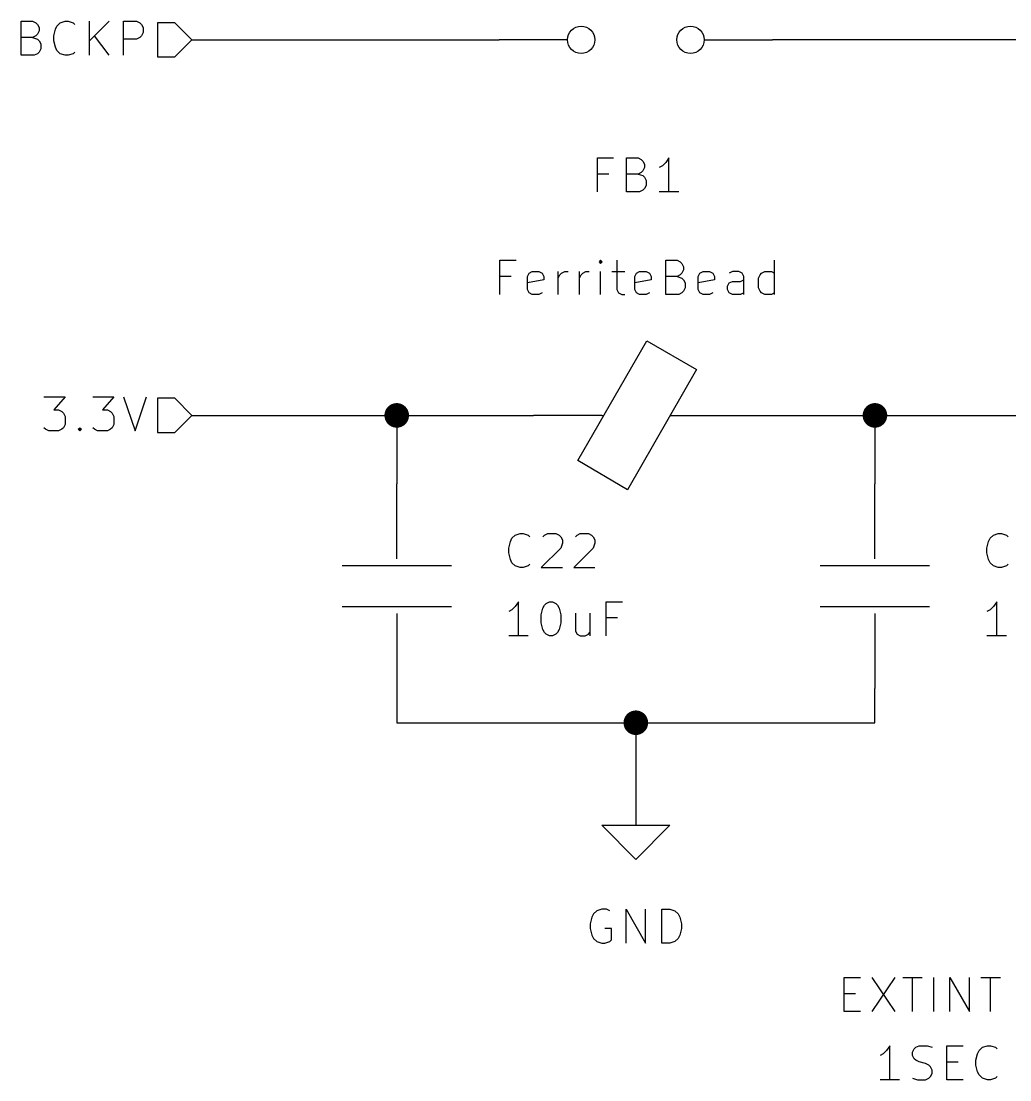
# Model space of a CAD drawing. Extents: x 0.4 to 11.3, y -7.9 to -0.4.
# Drawn here: x 3.6 to 5.047, y -4.473 to -2.923 of the extents above; entities that cross this region are included whole.
import ezdxf

# ---------------------------------------------------------------- set-up
doc = ezdxf.new("R2010")
doc.units = 0
doc.header["$MEASUREMENT"] = 0
for name, color, linetype in [('BROWN2', 54, 'CONTINUOUS'), ('CYAN2', 4, 'CONTINUOUS'), ('GREEN3', 91, 'CONTINUOUS'), ('RED2', 1, 'CONTINUOUS')]:
    doc.layers.add(name, color=color, linetype=linetype)

msp = doc.modelspace()

# ---------------------------------------------------------------- linework, layer by layer
at = {"layer": 'BROWN2', "linetype": 'CONTINUOUS'}
for p, q in [((3.6003, -2.9728), (3.6003, -2.9228)), ((3.6003, -2.9228), (3.617, -2.9228)), ((3.617, -2.9228), (3.6217, -2.9252)), ((3.6217, -2.9252), (3.6241, -2.9276)), ((3.6241, -2.9276), (3.6265, -2.9323)), ((3.6527, -2.9299), (3.6574, -2.9252)), ((3.6574, -2.9252), (3.6646, -2.9228)), ((3.6646, -2.9228), (3.6693, -2.9228)), ((3.6693, -2.9228), (3.6765, -2.9252)), ((3.6765, -2.9252), (3.6789, -2.9276)), ((3.7003, -2.9728), (3.7003, -2.9228)), ((3.7289, -2.9228), (3.7003, -2.9514)), ((3.7503, -2.9728), (3.7503, -2.9228)), ((3.7503, -2.9228), (3.7693, -2.9228)), ((3.7693, -2.9228), (3.7741, -2.9252)), ((3.7741, -2.9252), (3.7765, -2.9276)), ((3.7765, -2.9276), (3.7789, -2.9323)), ((3.825, -2.925), (3.8, -2.925)), ((3.8, -2.925), (3.8, -2.975)), ((3.85, -2.95), (3.825, -2.925)), ((3.6217, -2.9442), (3.617, -2.9466)), ((3.6241, -2.9419), (3.6217, -2.9442)), ((3.6265, -2.9371), (3.6241, -2.9419)), ((3.6265, -2.9323), (3.6265, -2.9371)), ((3.6479, -2.9442), (3.6503, -2.9347)), ((3.6479, -2.9514), (3.6479, -2.9442)), ((3.6503, -2.9347), (3.6527, -2.9299)), ((3.7289, -2.9728), (3.7074, -2.9442)), ((3.7765, -2.9442), (3.7741, -2.9466)), ((3.7789, -2.9395), (3.7765, -2.9442)), ((3.7789, -2.9323), (3.7789, -2.9395)), ((3.617, -2.9466), (3.6003, -2.9466)), ((3.617, -2.9466), (3.6241, -2.949)), ((3.6241, -2.949), (3.6265, -2.9514)), ((3.6265, -2.9514), (3.6289, -2.9561)), ((3.6289, -2.9561), (3.6289, -2.9633)), ((3.6503, -2.9609), (3.6479, -2.9514)), ((3.7693, -2.949), (3.7503, -2.949)), ((3.7741, -2.9466), (3.7693, -2.949)), ((3.825, -2.975), (3.85, -2.95)), ((3.6193, -2.9728), (3.6003, -2.9728)), ((3.6241, -2.9704), (3.6193, -2.9728)), ((3.6265, -2.968), (3.6241, -2.9704)), ((3.6289, -2.9633), (3.6265, -2.968)), ((3.6527, -2.9657), (3.6503, -2.9609)), ((3.6574, -2.9704), (3.6527, -2.9657)), ((3.6646, -2.9728), (3.6574, -2.9704)), ((3.6693, -2.9728), (3.6646, -2.9728)), ((3.6765, -2.9704), (3.6693, -2.9728)), ((3.6789, -2.968), (3.6765, -2.9704)), ((3.8, -2.975), (3.825, -2.975)), ((3.6336, -3.4728), (3.6646, -3.4728)), ((3.6646, -3.4728), (3.6479, -3.4919)), ((3.7051, -3.4728), (3.736, -3.4728)), ((3.736, -3.4728), (3.7193, -3.4919)), ((3.7503, -3.4728), (3.767, -3.5228)), ((3.767, -3.5228), (3.7836, -3.4728)), ((3.825, -3.475), (3.8, -3.475)), ((3.8, -3.475), (3.8, -3.525)), ((3.85, -3.5), (3.825, -3.475)), ((3.6479, -3.4919), (3.6551, -3.4919)), ((3.6551, -3.4919), (3.6598, -3.4942)), ((3.6598, -3.4942), (3.6622, -3.4966)), ((3.6622, -3.4966), (3.6646, -3.5014)), ((3.6646, -3.5014), (3.6646, -3.5133)), ((3.7193, -3.4919), (3.7265, -3.4919)), ((3.7265, -3.4919), (3.7312, -3.4942)), ((3.7312, -3.4942), (3.7336, -3.4966)), ((3.7336, -3.4966), (3.736, -3.5014)), ((3.736, -3.5014), (3.736, -3.5133)), ((3.825, -3.525), (3.85, -3.5)), ((3.636, -3.5204), (3.6336, -3.518)), ((3.6622, -3.518), (3.6598, -3.5204)), ((3.6646, -3.5133), (3.6622, -3.518)), ((3.6836, -3.5204), (3.686, -3.518)), ((3.686, -3.518), (3.6884, -3.5204)), ((3.686, -3.518), (3.686, -3.5228)), ((3.7074, -3.5204), (3.7051, -3.518)), ((3.7336, -3.518), (3.7312, -3.5204)), ((3.736, -3.5133), (3.7336, -3.518)), ((3.6408, -3.5228), (3.636, -3.5204)), ((3.6551, -3.5228), (3.6408, -3.5228)), ((3.6598, -3.5204), (3.6551, -3.5228)), ((3.686, -3.5228), (3.6836, -3.5204)), ((3.6884, -3.5204), (3.686, -3.5228)), ((3.7122, -3.5228), (3.7074, -3.5204)), ((3.7265, -3.5228), (3.7122, -3.5228)), ((3.7312, -3.5204), (3.7265, -3.5228)), ((3.8, -3.525), (3.825, -3.525)), ((4.8051, -4.3728), (4.8051, -4.3228)), ((4.8051, -4.3228), (4.8289, -4.3228)), ((4.8455, -4.3228), (4.8789, -4.3728)), ((4.8789, -4.3228), (4.8455, -4.3728)), ((4.8908, -4.3228), (4.9193, -4.3228)), ((4.9051, -4.3728), (4.9051, -4.3228)), ((4.936, -4.3728), (4.936, -4.3228)), ((4.9598, -4.3728), (4.9598, -4.3228)), ((4.9598, -4.3228), (4.9884, -4.3728)), ((4.9884, -4.3728), (4.9884, -4.3228)), ((5.0051, -4.3228), (5.0336, -4.3228)), ((5.0193, -4.3728), (5.0193, -4.3228)), ((4.8051, -4.3466), (4.8217, -4.3466)), ((4.8289, -4.3728), (4.8051, -4.3728)), ((4.867, -4.4299), (4.8622, -4.4347)), ((4.8717, -4.4228), (4.867, -4.4299)), ((4.8717, -4.4728), (4.8717, -4.4228)), ((4.9051, -4.4323), (4.9074, -4.4276)), ((4.9051, -4.4371), (4.9051, -4.4323)), ((4.9074, -4.4276), (4.9098, -4.4252)), ((4.9098, -4.4252), (4.9146, -4.4228)), ((4.9146, -4.4228), (4.9265, -4.4228)), ((4.9265, -4.4228), (4.9336, -4.4252)), ((4.9551, -4.4728), (4.9551, -4.4228)), ((4.9551, -4.4228), (4.9789, -4.4228)), ((5.0003, -4.4347), (5.0027, -4.4299)), ((5.0027, -4.4299), (5.0074, -4.4252)), ((5.0074, -4.4252), (5.0146, -4.4228)), ((5.0146, -4.4228), (5.0193, -4.4228)), ((5.0193, -4.4228), (5.0265, -4.4252)), ((5.0265, -4.4252), (5.0289, -4.4276)), ((4.8622, -4.4347), (4.8574, -4.4371)), ((4.9074, -4.4419), (4.9051, -4.4371)), ((4.9098, -4.4442), (4.9074, -4.4419)), ((4.9146, -4.4466), (4.9098, -4.4442)), ((4.9241, -4.449), (4.9146, -4.4466)), ((4.9551, -4.4466), (4.9717, -4.4466)), ((4.9979, -4.4442), (5.0003, -4.4347)), ((4.9979, -4.4514), (4.9979, -4.4442)), ((4.9289, -4.4514), (4.9241, -4.449)), ((4.9312, -4.4538), (4.9289, -4.4514)), ((4.9336, -4.4585), (4.9312, -4.4538)), ((4.9312, -4.468), (4.9336, -4.4633)), ((4.9336, -4.4633), (4.9336, -4.4585)), ((5.0003, -4.4609), (4.9979, -4.4514)), ((5.0027, -4.4657), (5.0003, -4.4609)), ((4.886, -4.4728), (4.8574, -4.4728)), ((4.9051, -4.4704), (4.9122, -4.4728)), ((4.9122, -4.4728), (4.9241, -4.4728)), ((4.9241, -4.4728), (4.9289, -4.4704)), ((4.9289, -4.4704), (4.9312, -4.468)), ((4.9789, -4.4728), (4.9551, -4.4728)), ((5.0074, -4.4704), (5.0027, -4.4657)), ((5.0146, -4.4728), (5.0074, -4.4704)), ((5.0193, -4.4728), (5.0146, -4.4728)), ((5.0265, -4.4704), (5.0193, -4.4728)), ((5.0289, -4.468), (5.0265, -4.4704))]:
    msp.add_line(p, q, dxfattribs=at)
at = {"layer": 'CYAN2', "linetype": 'CONTINUOUS'}
for p, q in [((4.4437, -3.1728), (4.4437, -3.1228)), ((4.4437, -3.1228), (4.4675, -3.1228)), ((4.4437, -3.1728), (4.4437, -3.1228)), ((4.4437, -3.1228), (4.4675, -3.1228)), ((4.4865, -3.1728), (4.4865, -3.1228)), ((4.4865, -3.1228), (4.5032, -3.1228)), ((4.4865, -3.1728), (4.4865, -3.1228)), ((4.4865, -3.1228), (4.5032, -3.1228)), ((4.5032, -3.1228), (4.508, -3.1252)), ((4.5032, -3.1228), (4.508, -3.1252)), ((4.508, -3.1252), (4.5103, -3.1276)), ((4.508, -3.1252), (4.5103, -3.1276)), ((4.5103, -3.1276), (4.5127, -3.1323)), ((4.5103, -3.1276), (4.5127, -3.1323)), ((4.5437, -3.1299), (4.5389, -3.1347)), ((4.5437, -3.1299), (4.5389, -3.1347)), ((4.5484, -3.1228), (4.5437, -3.1299)), ((4.5484, -3.1228), (4.5437, -3.1299)), ((4.5484, -3.1728), (4.5484, -3.1228)), ((4.5484, -3.1728), (4.5484, -3.1228)), ((4.508, -3.1442), (4.5032, -3.1466)), ((4.508, -3.1442), (4.5032, -3.1466)), ((4.5103, -3.1419), (4.508, -3.1442)), ((4.5103, -3.1419), (4.508, -3.1442)), ((4.5127, -3.1371), (4.5103, -3.1419)), ((4.5127, -3.1371), (4.5103, -3.1419)), ((4.5127, -3.1323), (4.5127, -3.1371)), ((4.5127, -3.1323), (4.5127, -3.1371)), ((4.5389, -3.1347), (4.5341, -3.1371)), ((4.5389, -3.1347), (4.5341, -3.1371)), ((4.4603, -3.1466), (4.4437, -3.1466)), ((4.4603, -3.1466), (4.4437, -3.1466)), ((4.5032, -3.1466), (4.4865, -3.1466)), ((4.5032, -3.1466), (4.4865, -3.1466)), ((4.5032, -3.1466), (4.5103, -3.149)), ((4.5032, -3.1466), (4.5103, -3.149)), ((4.5103, -3.149), (4.5127, -3.1514)), ((4.5103, -3.149), (4.5127, -3.1514)), ((4.5127, -3.1514), (4.5151, -3.1561)), ((4.5127, -3.1514), (4.5151, -3.1561)), ((4.5151, -3.1561), (4.5151, -3.1633)), ((4.5151, -3.1561), (4.5151, -3.1633)), ((4.5056, -3.1728), (4.4865, -3.1728)), ((4.5056, -3.1728), (4.4865, -3.1728)), ((4.5103, -3.1704), (4.5056, -3.1728)), ((4.5103, -3.1704), (4.5056, -3.1728)), ((4.5127, -3.168), (4.5103, -3.1704)), ((4.5127, -3.168), (4.5103, -3.1704)), ((4.5151, -3.1633), (4.5127, -3.168)), ((4.5151, -3.1633), (4.5127, -3.168)), ((4.5627, -3.1728), (4.5341, -3.1728)), ((4.5627, -3.1728), (4.5341, -3.1728)), ((4.3008, -3.3228), (4.3008, -3.2728)), ((4.3008, -3.2728), (4.3246, -3.2728)), ((4.3008, -3.3228), (4.3008, -3.2728)), ((4.3008, -3.2728), (4.3246, -3.2728)), ((4.4484, -3.2728), (4.4461, -3.2752)), ((4.4484, -3.2728), (4.4461, -3.2752)), ((4.4461, -3.2752), (4.4484, -3.2776)), ((4.4461, -3.2752), (4.4484, -3.2776)), ((4.4508, -3.2752), (4.4484, -3.2728)), ((4.4484, -3.2728), (4.4484, -3.2776)), ((4.4508, -3.2752), (4.4484, -3.2728)), ((4.4484, -3.2728), (4.4484, -3.2776)), ((4.4484, -3.2776), (4.4508, -3.2752)), ((4.4484, -3.2776), (4.4508, -3.2752)), ((4.4722, -3.2728), (4.4722, -3.3157)), ((4.4722, -3.2728), (4.4722, -3.3157)), ((4.5437, -3.3228), (4.5437, -3.2728)), ((4.5437, -3.2728), (4.5603, -3.2728)), ((4.5437, -3.3228), (4.5437, -3.2728)), ((4.5437, -3.2728), (4.5603, -3.2728)), ((4.5603, -3.2728), (4.5651, -3.2752)), ((4.5603, -3.2728), (4.5651, -3.2752)), ((4.5651, -3.2752), (4.5675, -3.2776)), ((4.5651, -3.2752), (4.5675, -3.2776)), ((4.5675, -3.2776), (4.5699, -3.2823)), ((4.5675, -3.2776), (4.5699, -3.2823)), ((4.5699, -3.2823), (4.5699, -3.2871)), ((4.5699, -3.2823), (4.5699, -3.2871)), ((4.7032, -3.3228), (4.7032, -3.2728)), ((4.7032, -3.3228), (4.7032, -3.2728)), ((4.3175, -3.2966), (4.3008, -3.2966)), ((4.3175, -3.2966), (4.3008, -3.2966)), ((4.3413, -3.2966), (4.3437, -3.2919)), ((4.3413, -3.2966), (4.3437, -3.2919)), ((4.3413, -3.3157), (4.3413, -3.2966)), ((4.3413, -3.3157), (4.3413, -3.2966)), ((4.3651, -3.3014), (4.3413, -3.3061)), ((4.3651, -3.3014), (4.3413, -3.3061)), ((4.3437, -3.2919), (4.3484, -3.2895)), ((4.3437, -3.2919), (4.3484, -3.2895)), ((4.3484, -3.2895), (4.358, -3.2895)), ((4.3484, -3.2895), (4.358, -3.2895)), ((4.358, -3.2895), (4.3627, -3.2919)), ((4.358, -3.2895), (4.3627, -3.2919)), ((4.3627, -3.2919), (4.3651, -3.2966)), ((4.3627, -3.2919), (4.3651, -3.2966)), ((4.3651, -3.2966), (4.3651, -3.3014)), ((4.3651, -3.2966), (4.3651, -3.3014)), ((4.3865, -3.3228), (4.3865, -3.2895)), ((4.3865, -3.3228), (4.3865, -3.2895)), ((4.3865, -3.299), (4.3889, -3.2942)), ((4.3865, -3.299), (4.3889, -3.2942)), ((4.3889, -3.2942), (4.3913, -3.2919)), ((4.3889, -3.2942), (4.3913, -3.2919)), ((4.3913, -3.2919), (4.396, -3.2895)), ((4.3913, -3.2919), (4.396, -3.2895)), ((4.396, -3.2895), (4.4008, -3.2895)), ((4.396, -3.2895), (4.4008, -3.2895)), ((4.4175, -3.3228), (4.4175, -3.2895)), ((4.4175, -3.3228), (4.4175, -3.2895)), ((4.4175, -3.299), (4.4199, -3.2942)), ((4.4175, -3.299), (4.4199, -3.2942)), ((4.4199, -3.2942), (4.4222, -3.2919)), ((4.4199, -3.2942), (4.4222, -3.2919)), ((4.4222, -3.2919), (4.427, -3.2895)), ((4.4222, -3.2919), (4.427, -3.2895)), ((4.427, -3.2895), (4.4318, -3.2895)), ((4.427, -3.2895), (4.4318, -3.2895)), ((4.4484, -3.3228), (4.4484, -3.2895)), ((4.4484, -3.3228), (4.4484, -3.2895)), ((4.4651, -3.2895), (4.4841, -3.2895)), ((4.4651, -3.2895), (4.4841, -3.2895)), ((4.4984, -3.2966), (4.5008, -3.2919)), ((4.4984, -3.2966), (4.5008, -3.2919)), ((4.4984, -3.3157), (4.4984, -3.2966)), ((4.4984, -3.3157), (4.4984, -3.2966)), ((4.5222, -3.3014), (4.4984, -3.3061)), ((4.5222, -3.3014), (4.4984, -3.3061)), ((4.5008, -3.2919), (4.5056, -3.2895)), ((4.5008, -3.2919), (4.5056, -3.2895)), ((4.5056, -3.2895), (4.5151, -3.2895)), ((4.5056, -3.2895), (4.5151, -3.2895)), ((4.5151, -3.2895), (4.5199, -3.2919)), ((4.5151, -3.2895), (4.5199, -3.2919)), ((4.5199, -3.2919), (4.5222, -3.2966)), ((4.5199, -3.2919), (4.5222, -3.2966)), ((4.5222, -3.2966), (4.5222, -3.3014)), ((4.5222, -3.2966), (4.5222, -3.3014)), ((4.5603, -3.2966), (4.5437, -3.2966)), ((4.5603, -3.2966), (4.5437, -3.2966)), ((4.5651, -3.2942), (4.5603, -3.2966)), ((4.5651, -3.2942), (4.5603, -3.2966)), ((4.5603, -3.2966), (4.5675, -3.299)), ((4.5603, -3.2966), (4.5675, -3.299)), ((4.5675, -3.2919), (4.5651, -3.2942)), ((4.5675, -3.2919), (4.5651, -3.2942)), ((4.5699, -3.2871), (4.5675, -3.2919)), ((4.5699, -3.2871), (4.5675, -3.2919)), ((4.5675, -3.299), (4.5699, -3.3014)), ((4.5675, -3.299), (4.5699, -3.3014)), ((4.5699, -3.3014), (4.5722, -3.3061)), ((4.5699, -3.3014), (4.5722, -3.3061)), ((4.5913, -3.2966), (4.5937, -3.2919)), ((4.5913, -3.2966), (4.5937, -3.2919)), ((4.5913, -3.3157), (4.5913, -3.2966)), ((4.5913, -3.3157), (4.5913, -3.2966)), ((4.6151, -3.3014), (4.5913, -3.3061)), ((4.6151, -3.3014), (4.5913, -3.3061)), ((4.5937, -3.2919), (4.5984, -3.2895)), ((4.5937, -3.2919), (4.5984, -3.2895)), ((4.5984, -3.2895), (4.608, -3.2895)), ((4.5984, -3.2895), (4.608, -3.2895)), ((4.608, -3.2895), (4.6127, -3.2919)), ((4.608, -3.2895), (4.6127, -3.2919)), ((4.6127, -3.2919), (4.6151, -3.2966)), ((4.6127, -3.2919), (4.6151, -3.2966)), ((4.6151, -3.2966), (4.6151, -3.3014)), ((4.6151, -3.2966), (4.6151, -3.3014)), ((4.6413, -3.2895), (4.6365, -3.2919)), ((4.6413, -3.2895), (4.6365, -3.2919)), ((4.6508, -3.2895), (4.6413, -3.2895)), ((4.6508, -3.2895), (4.6413, -3.2895)), ((4.6556, -3.2919), (4.6508, -3.2895)), ((4.6556, -3.2919), (4.6508, -3.2895)), ((4.6532, -3.3038), (4.658, -3.3014)), ((4.6532, -3.3038), (4.658, -3.3014)), ((4.658, -3.2966), (4.6556, -3.2919)), ((4.658, -3.2966), (4.6556, -3.2919)), ((4.658, -3.3228), (4.658, -3.2966)), ((4.658, -3.3228), (4.658, -3.2966)), ((4.6794, -3.299), (4.6818, -3.2942)), ((4.6794, -3.299), (4.6818, -3.2942)), ((4.6794, -3.3133), (4.6794, -3.299)), ((4.6794, -3.3133), (4.6794, -3.299)), ((4.6818, -3.2942), (4.6841, -3.2919)), ((4.6818, -3.2942), (4.6841, -3.2919)), ((4.6841, -3.2919), (4.6889, -3.2895)), ((4.6841, -3.2919), (4.6889, -3.2895)), ((4.6889, -3.2895), (4.6984, -3.2895)), ((4.6889, -3.2895), (4.6984, -3.2895)), ((4.6984, -3.2895), (4.7032, -3.2919)), ((4.6984, -3.2895), (4.7032, -3.2919)), ((4.3437, -3.3204), (4.3413, -3.3157)), ((4.3437, -3.3204), (4.3413, -3.3157)), ((4.4722, -3.3157), (4.4746, -3.3204)), ((4.4722, -3.3157), (4.4746, -3.3204)), ((4.5008, -3.3204), (4.4984, -3.3157)), ((4.5008, -3.3204), (4.4984, -3.3157)), ((4.5722, -3.3133), (4.5699, -3.318)), ((4.5722, -3.3133), (4.5699, -3.318)), ((4.5722, -3.3061), (4.5722, -3.3133)), ((4.5722, -3.3061), (4.5722, -3.3133)), ((4.5937, -3.3204), (4.5913, -3.3157)), ((4.5937, -3.3204), (4.5913, -3.3157)), ((4.6341, -3.3109), (4.6365, -3.3061)), ((4.6341, -3.3109), (4.6365, -3.3061)), ((4.6341, -3.3157), (4.6341, -3.3109)), ((4.6341, -3.3157), (4.6341, -3.3109)), ((4.6365, -3.3204), (4.6341, -3.3157)), ((4.6365, -3.3204), (4.6341, -3.3157)), ((4.6365, -3.3061), (4.6413, -3.3038)), ((4.6365, -3.3061), (4.6413, -3.3038)), ((4.6413, -3.3038), (4.6532, -3.3038)), ((4.6413, -3.3038), (4.6532, -3.3038)), ((4.6818, -3.318), (4.6794, -3.3133)), ((4.6818, -3.318), (4.6794, -3.3133)), ((4.3484, -3.3228), (4.3437, -3.3204)), ((4.3484, -3.3228), (4.3437, -3.3204)), ((4.358, -3.3228), (4.3484, -3.3228)), ((4.358, -3.3228), (4.3484, -3.3228)), ((4.3627, -3.3204), (4.358, -3.3228)), ((4.3627, -3.3204), (4.358, -3.3228)), ((4.4746, -3.3204), (4.4794, -3.3228)), ((4.4746, -3.3204), (4.4794, -3.3228)), ((4.4794, -3.3228), (4.4841, -3.3228)), ((4.4794, -3.3228), (4.4841, -3.3228)), ((4.5056, -3.3228), (4.5008, -3.3204)), ((4.5056, -3.3228), (4.5008, -3.3204)), ((4.5151, -3.3228), (4.5056, -3.3228)), ((4.5151, -3.3228), (4.5056, -3.3228)), ((4.5199, -3.3204), (4.5151, -3.3228)), ((4.5199, -3.3204), (4.5151, -3.3228)), ((4.5627, -3.3228), (4.5437, -3.3228)), ((4.5627, -3.3228), (4.5437, -3.3228)), ((4.5675, -3.3204), (4.5627, -3.3228)), ((4.5675, -3.3204), (4.5627, -3.3228)), ((4.5699, -3.318), (4.5675, -3.3204)), ((4.5699, -3.318), (4.5675, -3.3204)), ((4.5984, -3.3228), (4.5937, -3.3204)), ((4.5984, -3.3228), (4.5937, -3.3204)), ((4.608, -3.3228), (4.5984, -3.3228)), ((4.608, -3.3228), (4.5984, -3.3228)), ((4.6127, -3.3204), (4.608, -3.3228)), ((4.6127, -3.3204), (4.608, -3.3228)), ((4.6413, -3.3228), (4.6365, -3.3204)), ((4.6413, -3.3228), (4.6365, -3.3204)), ((4.6532, -3.3228), (4.6413, -3.3228)), ((4.6532, -3.3228), (4.6413, -3.3228)), ((4.658, -3.3204), (4.6532, -3.3228)), ((4.658, -3.3204), (4.6532, -3.3228)), ((4.6841, -3.3204), (4.6818, -3.318)), ((4.6841, -3.3204), (4.6818, -3.318)), ((4.6889, -3.3228), (4.6841, -3.3204)), ((4.6889, -3.3228), (4.6841, -3.3204)), ((4.6984, -3.3228), (4.6889, -3.3228)), ((4.6984, -3.3228), (4.6889, -3.3228)), ((4.7032, -3.3204), (4.6984, -3.3228)), ((4.7032, -3.3204), (4.6984, -3.3228)), ((4.3234, -3.6752), (4.3306, -3.6728)), ((4.3234, -3.6752), (4.3306, -3.6728)), ((4.3306, -3.6728), (4.3353, -3.6728)), ((4.3306, -3.6728), (4.3353, -3.6728)), ((4.3353, -3.6728), (4.3425, -3.6752)), ((4.3353, -3.6728), (4.3425, -3.6752)), ((4.3663, -3.6752), (4.371, -3.6728)), ((4.3663, -3.6752), (4.371, -3.6728)), ((4.371, -3.6728), (4.3829, -3.6728)), ((4.371, -3.6728), (4.3829, -3.6728)), ((4.3829, -3.6728), (4.3877, -3.6752)), ((4.3829, -3.6728), (4.3877, -3.6752)), ((4.4139, -3.6752), (4.4187, -3.6728)), ((4.4139, -3.6752), (4.4187, -3.6728)), ((4.4187, -3.6728), (4.4306, -3.6728)), ((4.4187, -3.6728), (4.4306, -3.6728)), ((4.4306, -3.6728), (4.4353, -3.6752)), ((4.4306, -3.6728), (4.4353, -3.6752)), ((5.0234, -3.6752), (5.0306, -3.6728)), ((5.0306, -3.6728), (5.0353, -3.6728)), ((5.0353, -3.6728), (5.0425, -3.6752)), ((4.3139, -3.6942), (4.3163, -3.6847)), ((4.3139, -3.6942), (4.3163, -3.6847)), ((4.3163, -3.6847), (4.3187, -3.6799)), ((4.3163, -3.6847), (4.3187, -3.6799)), ((4.3187, -3.6799), (4.3234, -3.6752)), ((4.3187, -3.6799), (4.3234, -3.6752)), ((4.3425, -3.6752), (4.3449, -3.6776)), ((4.3425, -3.6752), (4.3449, -3.6776)), ((4.3639, -3.6776), (4.3663, -3.6752)), ((4.3639, -3.6776), (4.3663, -3.6752)), ((4.3877, -3.6752), (4.3901, -3.6776)), ((4.3877, -3.6752), (4.3901, -3.6776)), ((4.3901, -3.6776), (4.3925, -3.6823)), ((4.3901, -3.6776), (4.3925, -3.6823)), ((4.3925, -3.6871), (4.3901, -3.6942)), ((4.3925, -3.6871), (4.3901, -3.6942)), ((4.3925, -3.6823), (4.3925, -3.6871)), ((4.3925, -3.6823), (4.3925, -3.6871)), ((4.4115, -3.6776), (4.4139, -3.6752)), ((4.4115, -3.6776), (4.4139, -3.6752)), ((4.4353, -3.6752), (4.4377, -3.6776)), ((4.4353, -3.6752), (4.4377, -3.6776)), ((4.4377, -3.6776), (4.4401, -3.6823)), ((4.4377, -3.6776), (4.4401, -3.6823)), ((4.4401, -3.6871), (4.4377, -3.6942)), ((4.4401, -3.6871), (4.4377, -3.6942)), ((4.4401, -3.6823), (4.4401, -3.6871)), ((4.4401, -3.6823), (4.4401, -3.6871)), ((5.0139, -3.6942), (5.0163, -3.6847)), ((5.0163, -3.6847), (5.0187, -3.6799)), ((5.0187, -3.6799), (5.0234, -3.6752)), ((5.0425, -3.6752), (5.0449, -3.6776)), ((4.3139, -3.7014), (4.3139, -3.6942)), ((4.3139, -3.7014), (4.3139, -3.6942)), ((4.3163, -3.7109), (4.3139, -3.7014)), ((4.3163, -3.7109), (4.3139, -3.7014)), ((4.3901, -3.6942), (4.3615, -3.7228)), ((4.3901, -3.6942), (4.3615, -3.7228)), ((4.4377, -3.6942), (4.4091, -3.7228)), ((4.4377, -3.6942), (4.4091, -3.7228)), ((5.0139, -3.7014), (5.0139, -3.6942)), ((5.0163, -3.7109), (5.0139, -3.7014)), ((4.3187, -3.7157), (4.3163, -3.7109)), ((4.3187, -3.7157), (4.3163, -3.7109)), ((4.3234, -3.7204), (4.3187, -3.7157)), ((4.3234, -3.7204), (4.3187, -3.7157)), ((4.3449, -3.718), (4.3425, -3.7204)), ((4.3449, -3.718), (4.3425, -3.7204)), ((5.0187, -3.7157), (5.0163, -3.7109)), ((5.0234, -3.7204), (5.0187, -3.7157)), ((5.0449, -3.718), (5.0425, -3.7204)), ((4.3306, -3.7228), (4.3234, -3.7204)), ((4.3306, -3.7228), (4.3234, -3.7204)), ((4.3353, -3.7228), (4.3306, -3.7228)), ((4.3353, -3.7228), (4.3306, -3.7228)), ((4.3425, -3.7204), (4.3353, -3.7228)), ((4.3425, -3.7204), (4.3353, -3.7228)), ((4.3615, -3.7228), (4.3925, -3.7228)), ((4.3615, -3.7228), (4.3925, -3.7228)), ((4.4091, -3.7228), (4.4401, -3.7228)), ((4.4091, -3.7228), (4.4401, -3.7228)), ((5.0306, -3.7228), (5.0234, -3.7204)), ((5.0353, -3.7228), (5.0306, -3.7228)), ((5.0425, -3.7204), (5.0353, -3.7228)), ((4.3234, -3.7799), (4.3187, -3.7847)), ((4.3234, -3.7799), (4.3187, -3.7847)), ((4.3282, -3.7728), (4.3234, -3.7799)), ((4.3282, -3.7728), (4.3234, -3.7799)), ((4.3282, -3.8228), (4.3282, -3.7728)), ((4.3282, -3.8228), (4.3282, -3.7728)), ((4.3639, -3.7823), (4.3663, -3.7776)), ((4.3639, -3.7823), (4.3663, -3.7776)), ((4.3663, -3.7776), (4.3687, -3.7752)), ((4.3663, -3.7776), (4.3687, -3.7752)), ((4.3687, -3.7752), (4.3734, -3.7728)), ((4.3687, -3.7752), (4.3734, -3.7728)), ((4.3734, -3.7728), (4.3782, -3.7728)), ((4.3734, -3.7728), (4.3782, -3.7728)), ((4.3782, -3.7728), (4.3829, -3.7752)), ((4.3782, -3.7728), (4.3829, -3.7752)), ((4.3829, -3.7752), (4.3853, -3.7776)), ((4.3829, -3.7752), (4.3853, -3.7776)), ((4.3853, -3.7776), (4.3877, -3.7823)), ((4.3853, -3.7776), (4.3877, -3.7823)), ((4.4568, -3.8228), (4.4568, -3.7728)), ((4.4568, -3.7728), (4.4806, -3.7728)), ((4.4568, -3.8228), (4.4568, -3.7728)), ((4.4568, -3.7728), (4.4806, -3.7728)), ((5.0234, -3.7799), (5.0187, -3.7847)), ((5.0282, -3.7728), (5.0234, -3.7799)), ((5.0282, -3.8228), (5.0282, -3.7728)), ((4.3187, -3.7847), (4.3139, -3.7871)), ((4.3187, -3.7847), (4.3139, -3.7871)), ((4.3615, -3.7918), (4.3639, -3.7823)), ((4.3615, -3.7918), (4.3639, -3.7823)), ((4.3615, -3.8038), (4.3615, -3.7918)), ((4.3615, -3.8038), (4.3615, -3.7918)), ((4.3877, -3.7823), (4.3901, -3.7918)), ((4.3877, -3.7823), (4.3901, -3.7918)), ((4.3901, -3.7918), (4.3901, -3.8038)), ((4.3901, -3.7918), (4.3901, -3.8038)), ((4.4115, -3.7895), (4.4115, -3.8157)), ((4.4115, -3.7895), (4.4115, -3.8157)), ((4.4329, -3.7895), (4.4329, -3.8228)), ((4.4329, -3.7895), (4.4329, -3.8228)), ((4.4734, -3.7966), (4.4568, -3.7966)), ((4.4734, -3.7966), (4.4568, -3.7966)), ((5.0187, -3.7847), (5.0139, -3.7871)), ((4.3639, -3.8133), (4.3615, -3.8038)), ((4.3639, -3.8133), (4.3615, -3.8038)), ((4.3901, -3.8038), (4.3877, -3.8133)), ((4.3901, -3.8038), (4.3877, -3.8133)), ((4.3425, -3.8228), (4.3139, -3.8228)), ((4.3425, -3.8228), (4.3139, -3.8228)), ((4.3663, -3.818), (4.3639, -3.8133)), ((4.3663, -3.818), (4.3639, -3.8133)), ((4.3687, -3.8204), (4.3663, -3.818)), ((4.3687, -3.8204), (4.3663, -3.818)), ((4.3734, -3.8228), (4.3687, -3.8204)), ((4.3734, -3.8228), (4.3687, -3.8204)), ((4.3782, -3.8228), (4.3734, -3.8228)), ((4.3782, -3.8228), (4.3734, -3.8228)), ((4.3829, -3.8204), (4.3782, -3.8228)), ((4.3829, -3.8204), (4.3782, -3.8228)), ((4.3853, -3.818), (4.3829, -3.8204)), ((4.3853, -3.818), (4.3829, -3.8204)), ((4.3877, -3.8133), (4.3853, -3.818)), ((4.3877, -3.8133), (4.3853, -3.818)), ((4.4115, -3.8157), (4.4139, -3.8204)), ((4.4115, -3.8157), (4.4139, -3.8204)), ((4.4139, -3.8204), (4.4187, -3.8228)), ((4.4139, -3.8204), (4.4187, -3.8228)), ((4.4187, -3.8228), (4.4258, -3.8228)), ((4.4187, -3.8228), (4.4258, -3.8228)), ((4.4258, -3.8228), (4.4306, -3.8204)), ((4.4258, -3.8228), (4.4306, -3.8204)), ((4.4306, -3.8204), (4.4329, -3.818)), ((4.4306, -3.8204), (4.4329, -3.818)), ((5.0425, -3.8228), (5.0139, -3.8228)), ((4.4381, -4.2299), (4.4357, -4.2347)), ((4.4429, -4.2252), (4.4381, -4.2299)), ((4.45, -4.2228), (4.4429, -4.2252)), ((4.4571, -4.2228), (4.45, -4.2228)), ((4.4619, -4.2252), (4.4571, -4.2228)), ((4.4857, -4.2728), (4.4857, -4.2228)), ((4.4857, -4.2228), (4.5143, -4.2728)), ((4.5143, -4.2728), (4.5143, -4.2228)), ((4.5381, -4.2728), (4.5381, -4.2228)), ((4.5381, -4.2228), (4.55, -4.2228)), ((4.55, -4.2228), (4.5571, -4.2252)), ((4.5571, -4.2252), (4.5619, -4.2299)), ((4.5619, -4.2299), (4.5643, -4.2347)), ((4.4357, -4.2347), (4.4333, -4.2442)), ((4.4333, -4.2442), (4.4333, -4.2514)), ((4.5643, -4.2347), (4.5667, -4.2442)), ((4.5667, -4.2442), (4.5667, -4.2514)), ((4.4333, -4.2514), (4.4357, -4.2609)), ((4.4357, -4.2609), (4.4381, -4.2657)), ((4.4643, -4.2514), (4.4548, -4.2514)), ((4.4643, -4.268), (4.4643, -4.2514)), ((4.5643, -4.2609), (4.5619, -4.2657)), ((4.5667, -4.2514), (4.5643, -4.2609)), ((4.4381, -4.2657), (4.4429, -4.2704)), ((4.4429, -4.2704), (4.45, -4.2728)), ((4.45, -4.2728), (4.4548, -4.2728)), ((4.4548, -4.2728), (4.4619, -4.2704)), ((4.4619, -4.2704), (4.4643, -4.268)), ((4.55, -4.2728), (4.5381, -4.2728)), ((4.5571, -4.2704), (4.55, -4.2728)), ((4.5619, -4.2657), (4.5571, -4.2704))]:
    msp.add_line(p, q, dxfattribs=at)
at = {"layer": 'GREEN3', "linetype": 'CONTINUOUS'}
for p, q in [((3.85, -2.95), (4.3, -2.95)), ((6, -2.95), (4.7, -2.95)), ((3.85, -3.5), (4.15, -3.5)), ((4.15, -3.5), (4.35, -3.5)), ((4.15, -3.5), (4.15, -3.6)), ((4.65, -3.5), (4.85, -3.5)), ((4.85, -3.5), (4.85, -3.6)), ((4.85, -3.5), (5.9, -3.5)), ((4.15, -3.9), (4.15, -3.95)), ((4.85, -3.95), (4.85, -3.9)), ((4.15, -3.95), (4.5, -3.95)), ((4.5, -3.95), (4.85, -3.95)), ((4.5, -3.95), (4.5, -4.05))]:
    msp.add_line(p, q, dxfattribs=at)
at = {"layer": 'GREEN3', "const_width": 0.018}
for points in [[(4.141, -3.5, 1), (4.159, -3.5, 1)], [(4.841, -3.5, 1), (4.859, -3.5, 1)], [(4.491, -3.95, 1), (4.509, -3.95, 1)]]:
    msp.add_lwpolyline(points, format="xyb", close=True, dxfattribs=at)
at = {"layer": 'RED2', "linetype": 'CONTINUOUS'}
for p, q in [((4.4, -2.95), (4.3, -2.95)), ((4.6, -2.95), (4.7, -2.95)), ((4.415, -3.566), (4.516, -3.391)), ((4.516, -3.391), (4.589, -3.433)), ((4.589, -3.433), (4.488, -3.609)), ((4.45, -3.5), (4.35, -3.5)), ((4.45, -3.5), (4.35, -3.5)), ((4.45, -3.5), (4.452, -3.5)), ((4.55, -3.5), (4.551, -3.5)), ((4.55, -3.5), (4.65, -3.5)), ((4.55, -3.5), (4.65, -3.5)), ((4.488, -3.609), (4.415, -3.566)), ((4.15, -3.71), (4.15, -3.6)), ((4.15, -3.71), (4.15, -3.6)), ((4.85, -3.71), (4.85, -3.6)), ((4.07, -3.72), (4.23, -3.72)), ((4.77, -3.72), (4.93, -3.72)), ((4.07, -3.78), (4.23, -3.78)), ((4.77, -3.78), (4.93, -3.78)), ((4.15, -3.79), (4.15, -3.9)), ((4.15, -3.79), (4.15, -3.9)), ((4.85, -3.79), (4.85, -3.9)), ((4.5, -4.05), (4.5, -4.1)), ((4.5, -4.15), (4.45, -4.1)), ((4.45, -4.1), (4.5, -4.1)), ((4.5, -4.1), (4.55, -4.1)), ((4.55, -4.1), (4.5, -4.15))]:
    msp.add_line(p, q, dxfattribs=at)
at = {"layer": 'RED2'}
for centre in [(4.42, -2.95), (4.58, -2.95)]:
    msp.add_circle(centre, 0.02, dxfattribs=at)

doc.saveas('drawing.dxf')
